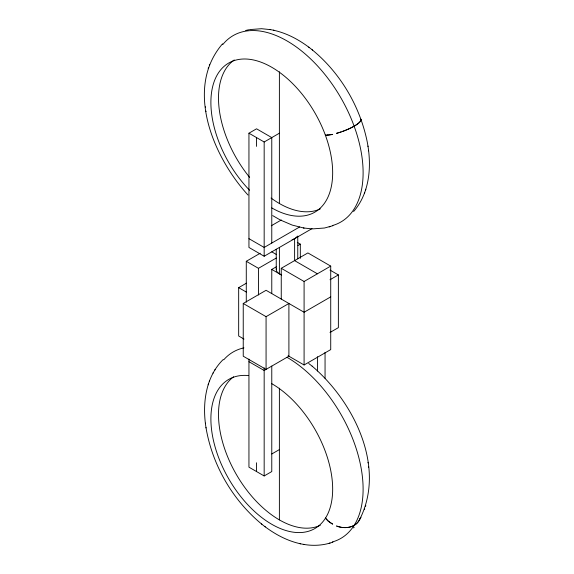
<?xml version="1.0" encoding="UTF-8"?>
<svg xmlns="http://www.w3.org/2000/svg" width="574" height="574" viewBox="0 0 574 574"><rect width="100%" height="100%" fill="white"/><g stroke="black" fill="none" stroke-linecap="round" stroke-linejoin="round"><path stroke-width="0.86" d="M222.533 43.818C184.032 88.59 213.506 157.276 248.004 195.038M223.135 359.597C205.334 377.104 202.163 404.347 206.044 427.931C212.423 465.227 232.628 500.176 261.852 524.227M353.606 211.519C370.065 192.62 371.83 165.334 367.195 141.728C359.905 106.111 340.289 72.876 312.148 49.773M359.36 520.051C386.783 467.243 353.57 401.427 312.148 366.155M208.161 68.406L208.412 67.682M209.295 65.099L209.553 64.36M208.161 384.795L208.412 384.071M209.295 381.488L209.553 380.749M364.447 193.251L364.705 192.512M365.588 189.929L365.839 189.205M364.447 509.64L364.705 508.901M365.588 506.318L365.839 505.594M213.011 373.136L213.42 372.433M214.654 370.309L215.071 369.599M360.58 517.956L360.989 517.253M353.606 527.908L354.158 527.269M312.12 228.56L264.169 256.241L248.944 247.451L248.944 133.204L256.556 128.806L271.775 137.595L271.775 243.06M248.944 133.204L264.169 141.986L279.387 133.204M271.294 225.761L281.317 219.971M299.621 226.981L264.169 247.451L248.944 238.662M246.282 302.175L246.282 261.292L260.237 253.234M246.282 261.292L258.458 268.323L276.288 258.027M297.992 245.5L300.317 244.158L300.317 258.379M244 339.069L238.669 335.998L238.669 287.66L246.418 283.183M271.775 293.45L271.775 269.421L276.345 266.788M281.253 299.061L281.253 268.302L307.894 252.926L330.724 266.106L330.724 349.595L304.091 364.978L288.105 355.751M248.944 361.699L264.169 370.488L288.901 356.21L288.901 303.481L266.071 316.661L266.071 369.391L243.24 356.21L243.24 303.481L266.071 290.293L304.091 312.249L330.724 296.866M281.253 268.302L304.091 281.482L330.724 266.106M330 279.746L338.373 274.917L338.373 327.646L330 332.482M271.775 453.984L279.387 449.586M248.944 359.066L248.944 467.164L264.169 475.954L271.775 471.563L271.775 366.097M312.407 228.911L324.504 228.007L332.949 225.704M303.323 544.339C313.167 546.104 323.514 545.537 332.949 542.086M329.196 226.917L330.007 226.651M329.196 543.305L330.007 543.04M245.629 30.487L248.664 29.769M249.496 29.611L261.593 28.7L270.677 29.661M327.503 134.962L332.676 134.381A21.525 5.101 -20.1 0 1 325.48 135.457L325.343 135.062L327.489 134.962M311.596 228.861L303.323 227.95M273.36 30.185C287.847 33.321 301.063 40.833 312.529 50.067M261.471 523.933C272.937 533.167 286.153 540.679 300.64 543.815M269.916 29.511L274.107 30.329M304.084 228.1L292.195 225.08L280.32 219.986M299.893 543.671L304.084 544.489M279.753 219.691L272.722 215.63M297.275 242.4L300.317 244.158M330 270.081L338.373 274.917M294.577 260.61L317.408 273.798M271.775 251.843L276.345 254.483M271.775 269.421L281.669 275.133M238.669 287.66L246.282 292.051M243.24 303.481L266.071 316.661M308.712 363.486L312.529 366.449M308.712 47.097L309.121 47.412M264.879 526.588L265.288 526.903M367.956 146.069L368.02 146.542M368.551 150.345L368.623 150.854M367.956 462.457L368.02 462.931M368.551 466.734L368.623 467.243M205.377 106.757L205.449 107.266M205.98 111.069L206.044 111.543M205.377 423.146L205.449 423.655M205.98 427.458L206.044 427.931M325.056 352.321L325.056 378.237M317.444 356.712L317.444 371.012M304.091 281.482L304.091 364.978M297.762 236.029L297.762 258.874M294.613 238.662L294.613 260.632M279.387 71.793L279.387 203.512M279.387 247.451L279.387 273.82M279.387 388.182L279.387 519.893M276.238 249.209L276.238 269.421M264.169 141.986L264.169 256.241M264.169 367.855L264.169 475.954M258.458 268.323L258.458 294.986M256.556 137.595L256.556 146.384M256.556 462.773L256.556 471.563M281.468 274.752A10.763 6.214 0 0 1 276.352 268.51M296.945 236.646A10.763 6.214 0 0 1 296.493 237.198M296.234 237.464A10.763 6.214 0 0 1 292.073 239.753M249.582 190.252A86.107 49.716 60 0 1 228.165 63.355A86.107 49.716 60 0 1 327.876 142.653A86.107 49.716 60 0 1 271.775 207.903M332.339 225.575A107.639 62.143 60 0 0 355.801 130.951L354.122 126.129A107.639 62.143 60 0 0 222.698 44.664M360.924 119.292A21.525 5.101 -20.1 0 1 360.73 120.676L360.321 121.336A21.525 5.101 -20.1 0 1 343.403 131.102L342.413 131.468A21.525 5.51 -19.2 0 0 360.888 119.184M320.278 208.9A86.107 49.716 60 0 1 291.269 209.015L288.32 207.903A86.107 49.716 60 0 1 271.043 198.03M249.64 177.366A86.107 49.716 60 0 1 234.271 59.94M271.775 383.676A86.107 49.716 60 0 1 328.034 513.364A86.107 49.716 60 0 1 228.725 478.838A86.107 49.716 60 0 1 248.477 375.575M332.339 541.964A107.639 62.143 60 0 0 354.122 525.375L355.801 522.491A107.639 62.143 60 0 0 287 357.308M223.717 359.833A107.639 62.143 60 0 1 243.943 347.866M341.422 527.312A21.525 16.818 32.3 0 1 336.472 525.949L336.436 526.014A21.532 16.696 30.2 0 0 341.415 527.319M320.278 525.289A86.107 49.716 60 0 1 236.689 475.057A86.107 49.716 60 0 1 233.611 376.802M325.48 518.128L328.271 521.257L332.676 524.141A21.525 16.818 32.3 0 1 325.48 518.128M343.403 527.556L342.413 527.456A21.532 16.696 30.2 0 0 360.049 518.566A21.525 16.818 32.3 0 1 343.403 527.556M341.422 131.826L341.415 131.812A21.525 5.51 -19.2 0 1 336.443 133.297L336.472 133.405A21.525 5.101 -20.1 0 0 341.422 131.826"/></g></svg>
